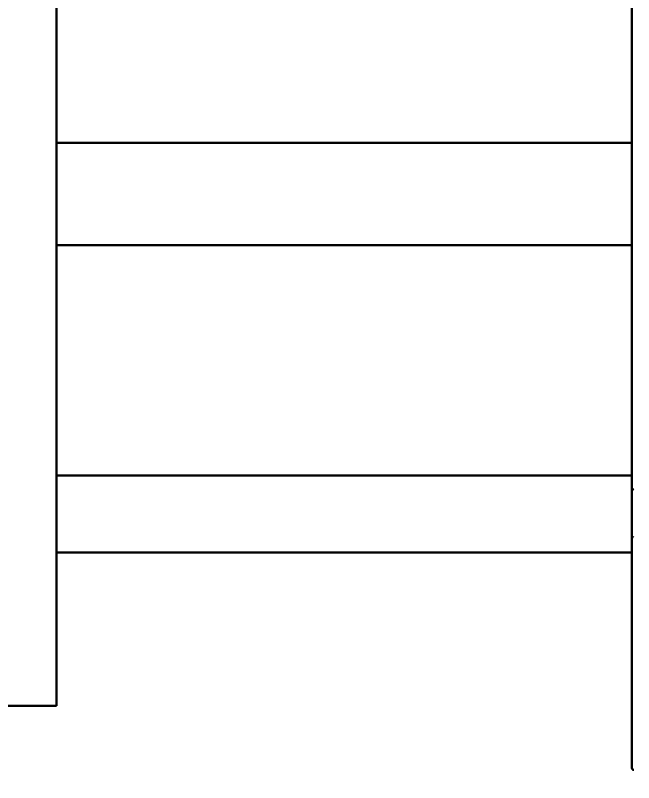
# Model space of a CAD drawing. Header units: millimetres. Extents: x -473 to 6267, y 319 to 3284.
# Drawn here: x 824.1 to 872.4, y 2552 to 2611.9 of the extents above; entities that cross this region are included whole.
import ezdxf

# ---------------------------------------------------------------- set-up
doc = ezdxf.new("R2010")
doc.units = ezdxf.units.MM
doc.layers.add('3mm', color=7, linetype='Continuous', lineweight=30)
doc.layers.add('轮廓实线层', color=170, linetype='Continuous')
doc.dimstyles.new('a0', dxfattribs={"dimtxt": 10, "dimasz": 10, "dimexe": 2, "dimexo": 0, "dimgap": 1.524, "dimtad": 1, "dimdec": 1, "dimzin": 0, "dimtxsty": 'Standard', "dimcen": 2.5, "dimazin": 0, "dimtfac": 1, "dimtdec": 1, "dimtmove": 1, "dimatfit": 3, "dimfxl": 1, "dimtzin": 0, "dimarcsym": 0})

# ---------------------------------------------------------------- blocks, each defined once
blk = doc.blocks.new('*D180')
at = {"layer": 'Defpoints', "color": 0, "transparency": 16777216}
for p in [(453.318, 2553.131), (877.318, 2553.128), (453.318, 2514.908)]:
    blk.add_point(p, dxfattribs=at)
at = {"layer": '轮廓实线层', "color": 0, "lineweight": -2, "transparency": 16777216}
for p, q in [((453.318, 2553.131), (453.318, 2512.908)), ((877.318, 2553.128), (877.318, 2512.908)), ((867.318, 2514.908), (463.318, 2514.908))]:
    blk.add_line(p, q, dxfattribs=at)
at = {"layer": '轮廓实线层', "color": 0, "transparency": 16777216}
for points in [[(463.318, 2516.574), (463.318, 2513.241), (453.318, 2514.908)], [(867.318, 2516.574), (867.318, 2513.241), (877.318, 2514.908)]]:
    blk.add_solid(points, dxfattribs=at)
at = {"layer": '轮廓实线层', "color": 0, "transparency": 16777216, "insert": (665.318, 2521.432), "char_height": 10, "attachment_point": 5}
blk.add_mtext('848', dxfattribs=at)

msp = doc.modelspace()

# ---------------------------------------------------------------- linework, layer by layer
at = {"layer": '3mm', "lineweight": 30}
for p, q in [((872.318, 2553.128), (872.318, 2722.828)), ((827.368, 2637.978), (827.368, 2557.978)), ((872.318, 2601.978), (827.368, 2601.978)), ((827.368, 2593.978), (872.318, 2593.978)), ((872.318, 2575.978), (827.368, 2575.978)), ((827.368, 2569.978), (872.318, 2569.978)), ((822.368, 2557.978), (827.368, 2557.978))]:
    msp.add_line(p, q, dxfattribs=at)
msp.add_arc((872.468, 2553.128), 0.15, 180, 270, dxfattribs=at)
for points, knots in [([(872.426, 2574.959), (872.403, 2574.919), (872.367, 2574.856), (872.331, 2574.794), (872.318, 2574.771)], [0, 0, 0, 0, 0.644523, 1, 1, 1, 1]), ([(872.318, 2571.086), (872.324, 2571.097), (872.355, 2571.151), (872.386, 2571.205), (872.412, 2571.249)], [0, 0, 0, 0, 0.1944366, 1, 1, 1, 1])]:
    msp.add_open_spline(points, degree=3, knots=knots, dxfattribs=at)

# ---------------------------------------------------------------- dimensions: what is measured, and where the dimension line sits
at = {"layer": '轮廓实线层'}
dim = msp.add_linear_dim(base=(453.318, 2514.908), p1=(877.318, 2553.128), p2=(453.318, 2553.131), text='848', dimstyle='a0', dxfattribs=at)
dim.commit()
dim.dimension.update_dxf_attribs({"geometry": '*D180', "text_midpoint": (665.318, 2521.432)})

doc.saveas('drawing.dxf')
